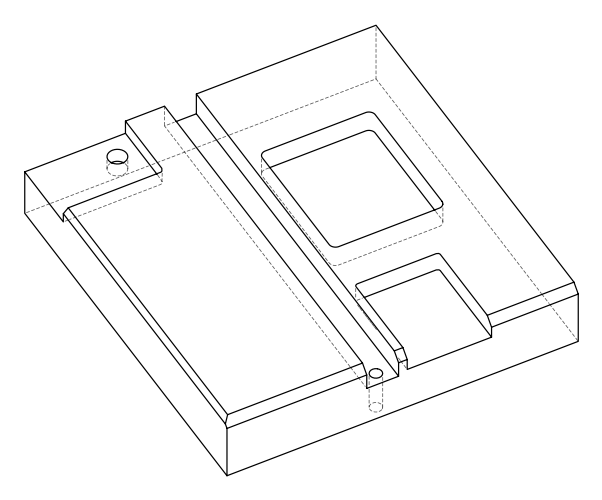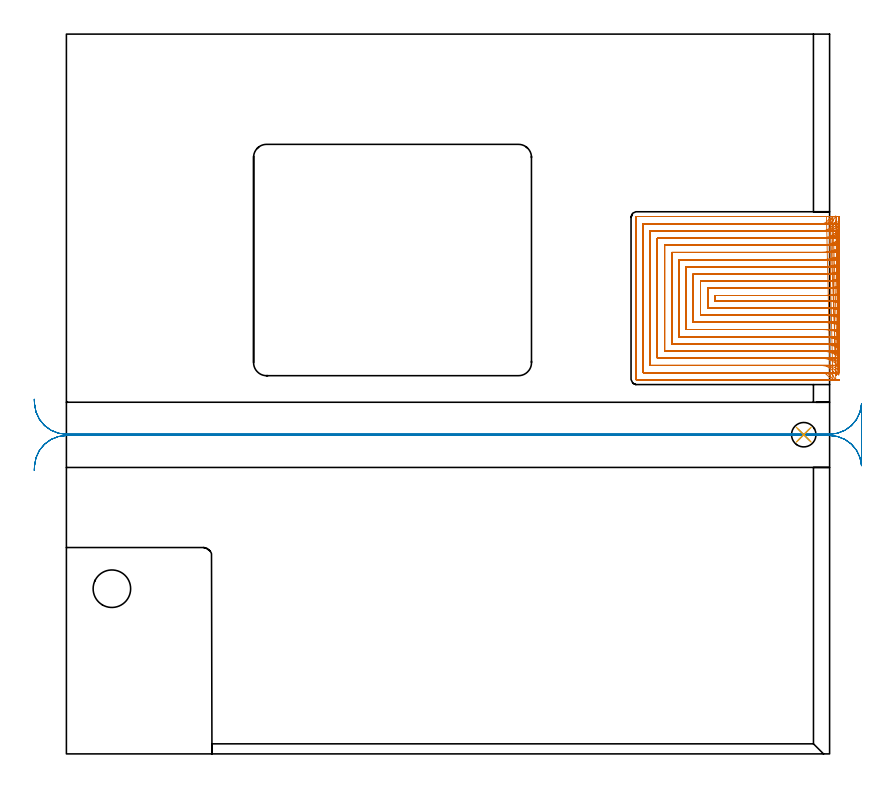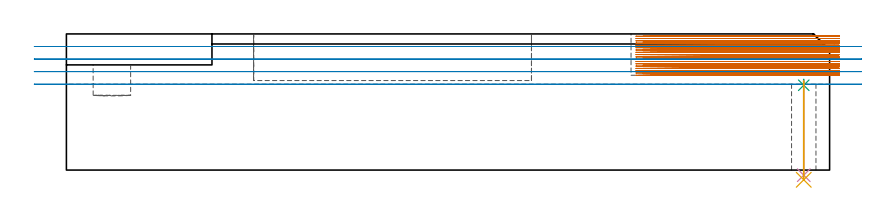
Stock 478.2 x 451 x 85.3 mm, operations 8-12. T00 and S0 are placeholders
(PLAN: 12 operations, 8 tool changes, 249.8 min)
(1 INDEXABLE_INSERT_DRILL_BLIND_HOLE_FROM_SOLID | STEP1POCKET | NXT0302_018 | 0.09 min | 16725 mm3)
(2 AREA_MILL | FG_CHAMFER_SURFACE | UGT0205_001 | 5.9 min | 9460 mm3)
(3 AREA_MILL_1 | FG_CHAMFER_SURFACE_1 | UGT0205_001 | 0.56 min | 1171 mm3)
(4 AREA_MILL_2 | FG_CHAMFER_SURFACE_2 | UGT0205_001 | 9.29 min | 7597 mm3)
(5 AREA_MILL_3 | FG_CHAMFER_SURFACE_3 | UGT0205_001 | 3.78 min | 5981 mm3)
(6 MILL_CORNER_NOTCH_RECTANGULAR | CORNER_NOTCH_RECTANGULAR | NXT0201_013 | Follow Part, ap 2.5, ae 75% | 31.2 min | 220164 mm3)
(7 MILL_RECTANGULAR_POCKET | POCKET_RECTANGULAR_STRAIGHT | UGT0201_008 | Follow Part, ap 4, ae 75% | 33.91 min | 735135 mm3)
(8 MILL_SLOT | SLOT_PARTIAL_RECTANGULAR | NXT0201_008 | Follow Part, ap 1.5, ae 75% | 155.47 min | 348191 mm3)
(9 MILL_RECTANGULAR_SLOT | SLOT_RECTANGULAR | UGT0201_019 | Follow Part, ap 10, ae 75% | 9.04 min | 614201 mm3)
(10 SPOT_DRILL | STEP1HOLE | NXT0321_9005460120000 | 0.04 min | 45 mm3)
(11 DRILL_THROUGH_HOLE_INTO_CENTER | STEP1HOLE | NXT0301_065 | 0.24 min | 3762 mm3)
(12 DRILL_TO_ENLARGE_THROUGH_HOLE | STEP1HOLE | UGT0301_283 | 0.26 min | 5948 mm3)
(TOOL NXT0302_018 | Index. Insert Drill 23.5mm [880-D2350L25-03] | D23.5 PA176 FL71 Z2)
(TOOL UGT0205_001 | Chamfer Mill 20 x 3 x 45 deg. | D20 FL50 Z2)
(TOOL NXT0201_013 | ENDMILL 10mm | D10 FL30 Z4)
(TOOL UGT0201_008 | End Mill 16 mm | D16 FL32 Z4)
(TOOL NXT0201_008 | ENDMILL 6mm [2P460-0600-NA 1630] | D6 FL26 Z6)
(TOOL UGT0201_019 | End mill 40 mm | D40 FL63 Z6)
(TOOL NXT0321_9005460120000 | NC Spot Drill, 142deg, 12mm, Carbide, Uncoated | D12 PA142 FL30 Z2)
(TOOL NXT0301_065 | Carbide Drill 9.4mm [860.1-0940-075A1-MM 2214] | D9.4 PA140 FL98 Z2)
(TOOL UGT0301_283 | Twist Drill 15.3 mm | D15.3 PA118 FL120 Z2)
(OP 8 MILL_SLOT)
G17 G21 G94 G90
T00 M6
G54
G17 G0 G90 X484.161 Y288.33 S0 M3
G43 Z95.3 H1
Z83.861
G94 G1 X481.2 Y287.847 F250.
G2 X473.223 Y287.2 R49.5 F500.
G1 X406.3
Y283.9
X473.232
G2 X481.2 Y283.254 R49.5
G1 X484.161 Y282.772 F250.
X484.152 Y292.944
X481.2 Y292.413
G2 X473.223 Y291.7 R45. F500.
G1 X401.8
Y279.4
X473.232
G2 X481.2 Y278.689 R45.
G1 X484.153 Y278.158 F250.
X484.141 Y297.584
X481.2 Y296.993
G2 X473.223 Y296.2 R40.5 F500.
G1 X397.3
Y274.9
X473.232
G2 X481.2 Y274.108 R40.5
G1 X484.141 Y273.518 F250.
X484.125 Y302.26
X481.2 Y301.595
G2 X473.223 Y300.7 R36. F500.
G1 X392.8
Y270.4
X473.232
G2 X481.2 Y269.507 R36.
G1 X484.126 Y268.843 F250.
X484.102 Y306.986
X481.2 Y306.227
G2 X473.223 Y305.2 R31.5 F500.
G1 X388.3
Y265.9
X473.232
G2 X481.2 Y264.876 R31.5
G1 X484.102 Y264.117 F250.
X484.066 Y311.791
X481.2 Y310.905
G2 X473.223 Y309.7 R27. F500.
G1 X383.8
Y261.4
X473.232
G2 X481.2 Y260.197 R27.
G1 X484.066 Y259.312 F250.
X484.005 Y316.725
X481.2 Y315.661
G2 X473.223 Y314.2 R22.5 F500.
G1 X379.3
Y256.9
X473.232
G2 X481.2 Y255.442 R22.5
G1 X484.006 Y254.379 F250.
X483.889 Y321.893
X481.2 Y320.564
G2 X473.223 Y318.7 R18. F500.
G1 X374.8
Y252.4
X473.232
G2 X481.2 Y250.54 R18.
G1 X483.89 Y249.212 F250.
X483.62 Y327.581
X481.2 Y325.809
G2 X473.223 Y323.2 R13.5 F500.
G1 X370.3
Y247.9
X473.232
G2 X481.2 Y245.298 R13.5
G1 X483.622 Y243.527 F250.
X482.327 Y334.031
X480.616 Y331.566
G2 X473.223 Y327.7 R9. F500.
G1 X365.8
Y243.4
X473.232
G2 X480.621 Y239.538 R9.
G1 X482.334 Y237.075 F250.
X478.528 Y335.649 F500.
X476.411 Y333.524 F250.
G2 X473.223 Y332.2 R4.5 F500.
G1 X361.3
Y238.9
X473.232
G2 X476.404 Y237.592 R4.5
G1 X478.532 Y235.477 F250.
X476.223 Y336.7 F500.
X473.223 F250.
X357.2 F500.
G3 X356.8 Y336.3 R0.4
G1 Y234.8
G3 X357.2 Y234.4 R0.4
G1 X473.232
X476.232 F250.
G0 Z95.3
X484.175 Y287.996
Z82.422
G1 X481.2 Y287.61
G2 X474.84 Y287.2 R49.5 F500.
G1 X406.3
Y283.9
X474.839
G2 X481.2 Y283.49 R49.5
G1 X484.175 Y283.104 F250.
X484.17 Y292.576
X481.2 Y292.152
G2 X474.84 Y291.7 R45. F500.
G1 X401.8
Y279.4
X474.839
G2 X481.2 Y278.948 R45.
G1 X484.17 Y278.524 F250.
X484.163 Y297.174
X481.2 Y296.702
G2 X474.84 Y296.2 R40.5 F500.
G1 X397.3
Y274.9
X474.839
G2 X481.2 Y274.397 R40.5
G1 X484.163 Y273.926 F250.
X484.153 Y301.796
X481.2 Y301.266
G2 X474.84 Y300.7 R36. F500.
G1 X392.8
Y270.4
X474.839
G2 X481.2 Y269.834 R36.
G1 X484.153 Y269.304 F250.
X484.138 Y306.454
X481.2 Y305.849
G2 X474.84 Y305.2 R31.5 F500.
G1 X388.3
Y265.9
X474.839
G2 X481.2 Y265.251 R31.5
G1 X484.138 Y264.645 F250.
X484.116 Y311.166
X481.2 Y310.46
G2 X474.84 Y309.7 R27. F500.
G1 X383.8
Y261.4
X474.839
G2 X481.2 Y260.64 R27.
G1 X484.116 Y259.933 F250.
X484.078 Y315.965
X481.2 Y315.117
G2 X474.84 Y314.2 R22.5 F500.
G1 X379.3
Y256.9
X474.839
G2 X481.2 Y255.982 R22.5
G1 X484.078 Y255.134 F250.
X484.006 Y320.921
X481.2 Y319.861
G2 X474.84 Y318.7 R18. F500.
G1 X374.8
Y252.4
X474.839
G2 X481.2 Y251.239 R18.
G1 X484.006 Y250.179 F250.
X483.846 Y326.205
X481.2 Y324.792
G2 X474.84 Y323.2 R13.5 F500.
G1 X370.3
Y247.9
X474.839
G2 X481.2 Y246.308 R13.5
G1 X483.846 Y244.894 F250.
X483.323 Y332.452
X481.2 Y330.332
G2 X474.84 Y327.7 R9. F500.
G1 X365.8
Y243.4
X474.839
G2 X481.2 Y240.767 R9.
G1 X483.322 Y238.647 F250.
X480.247 Y336.553 F500.
X478.515 Y334.103 F250.
G2 X474.84 Y332.2 R4.5 F500.
G1 X361.3
Y238.9
X474.839
G2 X478.515 Y236.996 R4.5
G1 X480.246 Y234.545 F250.
X477.84 Y336.7 F500.
X474.84 F250.
X357.2 F500.
G3 X356.8 Y336.3 R0.4
G1 Y234.8
G3 X357.2 Y234.4 R0.4
G1 X474.839
X477.839 F250.
G0 Z95.3
X484.187 Y287.684
Z80.983
G1 X481.2 Y287.409
G2 X476.661 Y287.2 R49.5 F500.
G1 X406.3
Y283.9
X476.664
G2 X481.2 Y283.692 R49.5
G1 X484.187 Y283.417 F250.
X484.185 Y292.232
X481.2 Y291.93
G2 X476.661 Y291.7 R45. F500.
G1 X401.8
Y279.4
X476.664
G2 X481.2 Y279.171 R45.
G1 X484.185 Y278.868 F250.
X484.181 Y296.791
X481.2 Y296.455
G2 X476.661 Y296.2 R40.5 F500.
G1 X397.3
Y274.9
X476.664
G2 X481.2 Y274.645 R40.5
G1 X484.181 Y274.309 F250.
X484.176 Y301.366
X481.2 Y300.987
G2 X476.661 Y300.7 R36. F500.
G1 X392.8
Y270.4
X476.664
G2 X481.2 Y270.113 R36.
G1 X484.176 Y269.735 F250.
X484.169 Y305.961
X481.2 Y305.529
G2 X476.661 Y305.2 R31.5 F500.
G1 X388.3
Y265.9
X476.664
G2 X481.2 Y265.572 R31.5
G1 X484.169 Y265.14 F250.
X484.157 Y310.589
X481.2 Y310.084
G2 X476.661 Y309.7 R27. F500.
G1 X383.8
Y261.4
X476.664
G2 X481.2 Y261.016 R27.
G1 X484.157 Y260.512 F250.
X484.138 Y315.268
X481.2 Y314.663
G2 X476.661 Y314.2 R22.5 F500.
G1 X379.3
Y256.9
X476.664
G2 X481.2 Y256.438 R22.5
G1 X484.138 Y255.833 F250.
X484.103 Y320.038
X481.2 Y319.282
G2 X476.661 Y318.7 R18. F500.
G1 X374.8
Y252.4
X476.664
G2 X481.2 Y251.819 R18.
G1 X484.103 Y251.063 F250.
X484.025 Y324.995
X481.2 Y323.986
G2 X476.661 Y323.2 R13.5 F500.
G1 X370.3
Y247.9
X476.664
G2 X481.2 Y247.115 R13.5
G1 X484.026 Y246.107 F250.
X483.79 Y330.442
X481.2 Y328.929
G2 X476.661 Y327.7 R9. F500.
G1 X365.8
Y243.4
X476.664
G2 X481.2 Y242.173 R9.
G1 X483.791 Y240.662 F250.
X482.061 Y337.004
X480.539 Y334.418
G2 X476.661 Y332.2 R4.5 F500.
G1 X361.3
Y238.9
X476.664
G2 X480.542 Y236.682 R4.5
G1 X482.064 Y234.097 F250.
X479.661 Y336.7 F500.
X476.661 F250.
X357.2 F500.
G3 X356.8 Y336.3 R0.4
G1 Y234.8
G3 X357.2 Y234.4 R0.4
G1 X476.664
X479.664 F250.
G0 Z95.3
X484.198 Y287.331
Z79.544
G1 X481.2 Y287.229
G2 X479.512 Y287.2 R49.5 F500.
G1 X406.3
Y283.9
X479.508
G2 X481.2 Y283.871 R49.5
G1 X484.198 Y283.769 F250.
Y291.844
X481.2 Y291.732
G2 X479.512 Y291.7 R45. F500.
G1 X401.8
Y279.4
X479.508
G2 X481.2 Y279.368 R45.
G1 X484.198 Y279.255 F250.
X484.197 Y296.36
X481.2 Y296.235
G2 X479.512 Y296.2 R40.5 F500.
G1 X397.3
Y274.9
X479.508
G2 X481.2 Y274.865 R40.5
G1 X484.197 Y274.739 F250.
Y300.88
X481.2 Y300.74
G2 X479.512 Y300.7 R36. F500.
G1 X392.8
Y270.4
X479.508
G2 X481.2 Y270.36 R36.
G1 X484.197 Y270.219 F250.
X484.196 Y305.406
X481.2 Y305.245
G2 X479.512 Y305.2 R31.5 F500.
G1 X388.3
Y265.9
X479.508
G2 X481.2 Y265.855 R31.5
G1 X484.196 Y265.693 F250.
X484.194 Y309.94
X481.2 Y309.753
G2 X479.512 Y309.7 R27. F500.
G1 X383.8
Y261.4
X479.508
G2 X481.2 Y261.347 R27.
G1 X484.194 Y261.159 F250.
X484.192 Y314.488
X481.2 Y314.263
G2 X479.512 Y314.2 R22.5 F500.
G1 X379.3
Y256.9
X479.508
G2 X481.2 Y256.836 R22.5
G1 X484.191 Y256.611 F250.
X484.187 Y319.061
X481.2 Y318.779
G2 X479.512 Y318.7 R18. F500.
G1 X374.8
Y252.4
X479.508
G2 X481.2 Y252.32 R18.
G1 X484.187 Y252.038 F250.
X484.176 Y323.681
X481.2 Y323.306
G2 X479.512 Y323.2 R13.5 F500.
G1 X370.3
Y247.9
X479.508
G2 X481.2 Y247.794 R13.5
G1 X484.176 Y247.417 F250.
X484.147 Y328.422
X481.2 Y327.86
G2 X479.512 Y327.7 R9. F500.
G1 X365.8
Y243.4
X479.508
G2 X481.2 Y243.239 R9.
G1 X484.146 Y242.675 F250.
X483.981 Y333.654
X481.2 Y332.528
G2 X479.512 Y332.2 R4.5 F500.
G1 X361.3
Y238.9
X479.508
G2 X481.2 Y238.57 R4.5
G1 X483.98 Y237.441 F250.
X482.512 Y336.7
X479.512
X357.2 F500.
G3 X356.8 Y336.3 R0.4
G1 Y234.8
G3 X357.2 Y234.4 R0.4
G1 X479.508
X482.508 F250.
G0 X484.2 Y287.215 Z78.105
G1 X481.2 Y287.201
X480.964 Y287.2 F500.
X406.3
Y283.9
X480.953
X481.2 Y283.899
X484.2 Y283.884 F250.
Y291.716
X481.2 Y291.701
X480.964 Y291.7 F500.
X401.8
Y279.4
X480.953
X481.2 Y279.399
X484.2 Y279.383 F250.
Y296.218
X481.2 Y296.201
X480.964 Y296.2 F500.
X397.3
Y274.9
X480.953
X481.2 Y274.899
X484.2 Y274.881 F250.
Y300.72
X481.2 Y300.701
X480.964 Y300.7 F500.
X392.8
Y270.4
X480.953
X481.2 Y270.399
X484.2 Y270.379 F250.
Y305.223
X481.2 Y305.201
X480.964 Y305.2 F500.
X388.3
Y265.9
X480.953
X481.2 Y265.899
X484.2 Y265.876 F250.
Y309.727
X481.2 Y309.701
G2 X480.964 Y309.7 R27. F500.
G1 X383.8
Y261.4
X480.953
G2 X481.2 Y261.399 R27.
G1 X484.2 Y261.371 F250.
Y314.233
X481.2 Y314.201
G2 X480.964 Y314.2 R22.5 F500.
G1 X379.3
Y256.9
X480.953
G2 X481.2 Y256.899 R22.5
G1 X484.2 Y256.866 F250.
Y318.741
X481.2 Y318.702
G2 X480.964 Y318.7 R18. F500.
G1 X374.8
Y252.4
X480.953
G2 X481.2 Y252.398 R18.
G1 X484.2 Y252.357 F250.
Y323.254
X481.2 Y323.202
G2 X480.964 Y323.2 R13.5 F500.
G1 X370.3
Y247.9
X480.953
G2 X481.2 Y247.898 R13.5
G1 X484.199 Y247.843 F250.
Y327.782
X481.2 Y327.703
G2 X480.964 Y327.7 R9. F500.
G1 X365.8
Y243.4
X480.953
G2 X481.2 Y243.397 R9.
G1 X484.199 Y243.314 F250.
X484.196 Y332.363
X481.2 Y332.206
G2 X480.964 Y332.2 R4.5 F500.
G1 X361.3
Y238.9
X480.953
G2 X481.2 Y238.893 R4.5
G1 X484.195 Y238.729 F250.
X483.964 Y336.7
X480.964
X357.2 F500.
G3 X356.8 Y336.3 R0.4
G1 Y234.8
G3 X357.2 Y234.4 R0.4
G1 X480.953
X483.953 F250.
G0 X484.2 Y287.2 Z76.667
G1 X481.2
X406.3 F500.
Y283.9
X481.2
X484.2 F250.
Y291.7
X481.2
X401.8 F500.
Y279.4
X481.2
X484.2 F250.
Y296.2
X481.2
X397.3 F500.
Y274.9
X481.2
X484.2 F250.
Y300.7
X481.2
X392.8 F500.
Y270.4
X481.2
X484.2 F250.
Y305.2
X481.2
X388.3 F500.
Y265.9
X481.2
X484.2 F250.
Y309.7
X481.2
X383.8 F500.
Y261.4
X481.2
X484.2 F250.
Y314.2
X481.2
X379.3 F500.
Y256.9
X481.2
X484.2 F250.
Y318.7
X481.2
X374.8 F500.
Y252.4
X481.2
X484.2 F250.
Y323.2
X481.2
X370.3 F500.
Y247.9
X481.2
X484.2 F250.
Y327.7
X481.2
X365.8 F500.
Y243.4
X481.2
X484.2 F250.
Y332.2
X481.2
X361.3 F500.
Y238.9
X481.2
X484.2 F250.
Y336.7
X481.2
X357.2 F500.
G3 X356.8 Y336.3 R0.4
G1 Y234.8
G3 X357.2 Y234.4 R0.4
G1 X481.2
X484.2 F250.
G0 Y287.2 Z75.228
G1 X481.2
X406.3 F500.
Y283.9
X481.2
X484.2 F250.
Y291.7
X481.2
X401.8 F500.
Y279.4
X481.2
X484.2 F250.
Y296.2
X481.2
X397.3 F500.
Y274.9
X481.2
X484.2 F250.
Y300.7
X481.2
X392.8 F500.
Y270.4
X481.2
X484.2 F250.
Y305.2
X481.2
X388.3 F500.
Y265.9
X481.2
X484.2 F250.
Y309.7
X481.2
X383.8 F500.
Y261.4
X481.2
X484.2 F250.
Y314.2
X481.2
X379.3 F500.
Y256.9
X481.2
X484.2 F250.
Y318.7
X481.2
X374.8 F500.
Y252.4
X481.2
X484.2 F250.
Y323.2
X481.2
X370.3 F500.
Y247.9
X481.2
X484.2 F250.
Y327.7
X481.2
X365.8 F500.
Y243.4
X481.2
X484.2 F250.
Y332.2
X481.2
X361.3 F500.
Y238.9
X481.2
X484.2 F250.
Y336.7
X481.2
X357.2 F500.
G3 X356.8 Y336.3 R0.4
G1 Y234.8
G3 X357.2 Y234.4 R0.4
G1 X481.2
X484.2 F250.
G0 Y287.2 Z73.789
G1 X481.2
X406.3 F500.
Y283.9
X481.2
X484.2 F250.
Y291.7
X481.2
X401.8 F500.
Y279.4
X481.2
X484.2 F250.
Y296.2
X481.2
X397.3 F500.
Y274.9
X481.2
X484.2 F250.
Y300.7
X481.2
X392.8 F500.
Y270.4
X481.2
X484.2 F250.
Y305.2
X481.2
X388.3 F500.
Y265.9
X481.2
X484.2 F250.
Y309.7
X481.2
X383.8 F500.
Y261.4
X481.2
X484.2 F250.
Y314.2
X481.2
X379.3 F500.
Y256.9
X481.2
X484.2 F250.
Y318.7
X481.2
X374.8 F500.
Y252.4
X481.2
X484.2 F250.
Y323.2
X481.2
X370.3 F500.
Y247.9
X481.2
X484.2 F250.
Y327.7
X481.2
X365.8 F500.
Y243.4
X481.2
X484.2 F250.
Y332.2
X481.2
X361.3 F500.
Y238.9
X481.2
X484.2 F250.
Y336.7
X481.2
X357.2 F500.
G3 X356.8 Y336.3 R0.4
G1 Y234.8
G3 X357.2 Y234.4 R0.4
G1 X481.2
X484.2 F250.
G0 Y287.2 Z72.35
G1 X481.2
X406.3 F500.
Y283.9
X481.2
X484.2 F250.
Y291.7
X481.2
X401.8 F500.
Y279.4
X481.2
X484.2 F250.
Y296.2
X481.2
X397.3 F500.
Y274.9
X481.2
X484.2 F250.
Y300.7
X481.2
X392.8 F500.
Y270.4
X481.2
X484.2 F250.
Y305.2
X481.2
X388.3 F500.
Y265.9
X481.2
X484.2 F250.
Y309.7
X481.2
X383.8 F500.
Y261.4
X481.2
X484.2 F250.
Y314.2
X481.2
X379.3 F500.
Y256.9
X481.2
X484.2 F250.
Y318.7
X481.2
X374.8 F500.
Y252.4
X481.2
X484.2 F250.
Y323.2
X481.2
X370.3 F500.
Y247.9
X481.2
X484.2 F250.
Y327.7
X481.2
X365.8 F500.
Y243.4
X481.2
X484.2 F250.
Y332.2
X481.2
X361.3 F500.
Y238.9
X481.2
X484.2 F250.
Y336.7
X481.2
X357.2 F500.
G3 X356.8 Y336.3 R0.4
G1 Y234.8
G3 X357.2 Y234.4 R0.4
G1 X481.2
X484.2 F250.
G0 Y287.2 Z70.911
G1 X481.2
X406.3 F500.
Y283.9
X481.2
X484.2 F250.
Y291.7
X481.2
X401.8 F500.
Y279.4
X481.2
X484.2 F250.
Y296.2
X481.2
X397.3 F500.
Y274.9
X481.2
X484.2 F250.
Y300.7
X481.2
X392.8 F500.
Y270.4
X481.2
X484.2 F250.
Y305.2
X481.2
X388.3 F500.
Y265.9
X481.2
X484.2 F250.
Y309.7
X481.2
X383.8 F500.
Y261.4
X481.2
X484.2 F250.
Y314.2
X481.2
X379.3 F500.
Y256.9
X481.2
X484.2 F250.
Y318.7
X481.2
X374.8 F500.
Y252.4
X481.2
X484.2 F250.
Y323.2
X481.2
X370.3 F500.
Y247.9
X481.2
X484.2 F250.
Y327.7
X481.2
X365.8 F500.
Y243.4
X481.2
X484.2 F250.
Y332.2
X481.2
X361.3 F500.
Y238.9
X481.2
X484.2 F250.
Y336.7
X481.2
X357.2 F500.
G3 X356.8 Y336.3 R0.4
G1 Y234.8
G3 X357.2 Y234.4 R0.4
G1 X481.2
X484.2 F250.
G0 Y287.2 Z69.472
G1 X481.2
X406.3 F500.
Y283.9
X481.2
X484.2 F250.
Y291.7
X481.2
X401.8 F500.
Y279.4
X481.2
X484.2 F250.
Y296.2
X481.2
X397.3 F500.
Y274.9
X481.2
X484.2 F250.
Y300.7
X481.2
X392.8 F500.
Y270.4
X481.2
X484.2 F250.
Y305.2
X481.2
X388.3 F500.
Y265.9
X481.2
X484.2 F250.
Y309.7
X481.2
X383.8 F500.
Y261.4
X481.2
X484.2 F250.
Y314.2
X481.2
X379.3 F500.
Y256.9
X481.2
X484.2 F250.
Y318.7
X481.2
X374.8 F500.
Y252.4
X481.2
X484.2 F250.
Y323.2
X481.2
X370.3 F500.
Y247.9
X481.2
X484.2 F250.
Y327.7
X481.2
X365.8 F500.
Y243.4
X481.2
X484.2 F250.
Y332.2
X481.2
X361.3 F500.
Y238.9
X481.2
X484.2 F250.
Y336.7
X481.2
X357.2 F500.
G3 X356.8 Y336.3 R0.4
G1 Y234.8
G3 X357.2 Y234.4 R0.4
G1 X481.2
X484.2 F250.
G0 Y287.2 Z68.033
G1 X481.2
X406.3 F500.
Y283.9
X481.2
X484.2 F250.
Y291.7
X481.2
X401.8 F500.
Y279.4
X481.2
X484.2 F250.
Y296.2
X481.2
X397.3 F500.
Y274.9
X481.2
X484.2 F250.
Y300.7
X481.2
X392.8 F500.
Y270.4
X481.2
X484.2 F250.
Y305.2
X481.2
X388.3 F500.
Y265.9
X481.2
X484.2 F250.
Y309.7
X481.2
X383.8 F500.
Y261.4
X481.2
X484.2 F250.
Y314.2
X481.2
X379.3 F500.
Y256.9
X481.2
X484.2 F250.
Y318.7
X481.2
X374.8 F500.
Y252.4
X481.2
X484.2 F250.
Y323.2
X481.2
X370.3 F500.
Y247.9
X481.2
X484.2 F250.
Y327.7
X481.2
X365.8 F500.
Y243.4
X481.2
X484.2 F250.
Y332.2
X481.2
X361.3 F500.
Y238.9
X481.2
X484.2 F250.
Y336.7
X481.2
X357.2 F500.
G3 X356.8 Y336.3 R0.4
G1 Y234.8
G3 X357.2 Y234.4 R0.4
G1 X481.2
X484.2 F250.
G0 Y287.2 Z66.594
G1 X481.2
X406.3 F500.
Y283.9
X481.2
X484.2 F250.
Y291.7
X481.2
X401.8 F500.
Y279.4
X481.2
X484.2 F250.
Y296.2
X481.2
X397.3 F500.
Y274.9
X481.2
X484.2 F250.
Y300.7
X481.2
X392.8 F500.
Y270.4
X481.2
X484.2 F250.
Y305.2
X481.2
X388.3 F500.
Y265.9
X481.2
X484.2 F250.
Y309.7
X481.2
X383.8 F500.
Y261.4
X481.2
X484.2 F250.
Y314.2
X481.2
X379.3 F500.
Y256.9
X481.2
X484.2 F250.
Y318.7
X481.2
X374.8 F500.
Y252.4
X481.2
X484.2 F250.
Y323.2
X481.2
X370.3 F500.
Y247.9
X481.2
X484.2 F250.
Y327.7
X481.2
X365.8 F500.
Y243.4
X481.2
X484.2 F250.
Y332.2
X481.2
X361.3 F500.
Y238.9
X481.2
X484.2 F250.
Y336.7
X481.2
X357.2 F500.
G3 X356.8 Y336.3 R0.4
G1 Y234.8
G3 X357.2 Y234.4 R0.4
G1 X481.2
X484.2 F250.
G0 Y287.2 Z65.156
G1 X481.2
X406.3 F500.
Y283.9
X481.2
X484.2 F250.
Y291.7
X481.2
X401.8 F500.
Y279.4
X481.2
X484.2 F250.
Y296.2
X481.2
X397.3 F500.
Y274.9
X481.2
X484.2 F250.
Y300.7
X481.2
X392.8 F500.
Y270.4
X481.2
X484.2 F250.
Y305.2
X481.2
X388.3 F500.
Y265.9
X481.2
X484.2 F250.
Y309.7
X481.2
X383.8 F500.
Y261.4
X481.2
X484.2 F250.
Y314.2
X481.2
X379.3 F500.
Y256.9
X481.2
X484.2 F250.
Y318.7
X481.2
X374.8 F500.
Y252.4
X481.2
X484.2 F250.
Y323.2
X481.2
X370.3 F500.
Y247.9
X481.2
X484.2 F250.
Y327.7
X481.2
X365.8 F500.
Y243.4
X481.2
X484.2 F250.
Y332.2
X481.2
X361.3 F500.
Y238.9
X481.2
X484.2 F250.
Y336.7
X481.2
X357.2 F500.
G3 X356.8 Y336.3 R0.4
G1 Y234.8
G3 X357.2 Y234.4 R0.4
G1 X481.2
X484.2 F250.
G0 Y287.2 Z63.717
G1 X481.2
X406.3 F500.
Y283.9
X481.2
X484.2 F250.
Y291.7
X481.2
X401.8 F500.
Y279.4
X481.2
X484.2 F250.
Y296.2
X481.2
X397.3 F500.
Y274.9
X481.2
X484.2 F250.
Y300.7
X481.2
X392.8 F500.
Y270.4
X481.2
X484.2 F250.
Y305.2
X481.2
X388.3 F500.
Y265.9
X481.2
X484.2 F250.
Y309.7
X481.2
X383.8 F500.
Y261.4
X481.2
X484.2 F250.
Y314.2
X481.2
X379.3 F500.
Y256.9
X481.2
X484.2 F250.
Y318.7
X481.2
X374.8 F500.
Y252.4
X481.2
X484.2 F250.
Y323.2
X481.2
X370.3 F500.
Y247.9
X481.2
X484.2 F250.
Y327.7
X481.2
X365.8 F500.
Y243.4
X481.2
X484.2 F250.
Y332.2
X481.2
X361.3 F500.
Y238.9
X481.2
X484.2 F250.
Y336.7
X481.2
X357.2 F500.
G3 X356.8 Y336.3 R0.4
G1 Y234.8
G3 X357.2 Y234.4 R0.4
G1 X481.2
X484.2 F250.
G0 Y287.2 Z62.278
G1 X481.2
X406.3 F500.
Y283.9
X481.2
X484.2 F250.
Y291.7
X481.2
X401.8 F500.
Y279.4
X481.2
X484.2 F250.
Y296.2
X481.2
X397.3 F500.
Y274.9
X481.2
X484.2 F250.
Y300.7
X481.2
X392.8 F500.
Y270.4
X481.2
X484.2 F250.
Y305.2
X481.2
X388.3 F500.
Y265.9
X481.2
X484.2 F250.
Y309.7
X481.2
X383.8 F500.
Y261.4
X481.2
X484.2 F250.
Y314.2
X481.2
X379.3 F500.
Y256.9
X481.2
X484.2 F250.
Y318.7
X481.2
X374.8 F500.
Y252.4
X481.2
X484.2 F250.
Y323.2
X481.2
X370.3 F500.
Y247.9
X481.2
X484.2 F250.
Y327.7
X481.2
X365.8 F500.
Y243.4
X481.2
X484.2 F250.
Y332.2
X481.2
X361.3 F500.
Y238.9
X481.2
X484.2 F250.
Y336.7
X481.2
X357.2 F500.
G3 X356.8 Y336.3 R0.4
G1 Y234.8
G3 X357.2 Y234.4 R0.4
G1 X481.2
X484.2 F250.
G0 Y287.2 Z60.839
G1 X481.2
X406.3 F500.
Y283.9
X481.2
X484.2 F250.
Y291.7
X481.2
X401.8 F500.
Y279.4
X481.2
X484.2 F250.
Y296.2
X481.2
X397.3 F500.
Y274.9
X481.2
X484.2 F250.
Y300.7
X481.2
X392.8 F500.
Y270.4
X481.2
X484.2 F250.
Y305.2
X481.2
X388.3 F500.
Y265.9
X481.2
X484.2 F250.
Y309.7
X481.2
X383.8 F500.
Y261.4
X481.2
X484.2 F250.
Y314.2
X481.2
X379.3 F500.
Y256.9
X481.2
X484.2 F250.
Y318.7
X481.2
X374.8 F500.
Y252.4
X481.2
X484.2 F250.
Y323.2
X481.2
X370.3 F500.
Y247.9
X481.2
X484.2 F250.
Y327.7
X481.2
X365.8 F500.
Y243.4
X481.2
X484.2 F250.
Y332.2
X481.2
X361.3 F500.
Y238.9
X481.2
X484.2 F250.
Y336.7
X481.2
X357.2 F500.
G3 X356.8 Y336.3 R0.4
G1 Y234.8
G3 X357.2 Y234.4 R0.4
G1 X481.2
X484.2 F250.
G0 Y287.2 Z59.4
G1 X481.2
X406.3 F500.
Y283.9
X481.2
X484.2 F250.
Y291.7
X481.2
X401.8 F500.
Y279.4
X481.2
X484.2 F250.
Y296.2
X481.2
X397.3 F500.
Y274.9
X481.2
X484.2 F250.
Y300.7
X481.2
X392.8 F500.
Y270.4
X481.2
X484.2 F250.
Y305.2
X481.2
X388.3 F500.
Y265.9
X481.2
X484.2 F250.
Y309.7
X481.2
X383.8 F500.
Y261.4
X481.2
X484.2 F250.
Y314.2
X481.2
X379.3 F500.
Y256.9
X481.2
X484.2 F250.
Y318.7
X481.2
X374.8 F500.
Y252.4
X481.2
X484.2 F250.
Y323.2
X481.2
X370.3 F500.
Y247.9
X481.2
X484.2 F250.
Y327.7
X481.2
X365.8 F500.
Y243.4
X481.2
X484.2 F250.
Y332.2
X481.2
X361.3 F500.
Y238.9
X481.2
X484.2 F250.
Y336.7
X481.2
X357.2 F500.
G3 X356.8 Y336.3 R0.4
G1 Y234.8
G3 X357.2 Y234.4 R0.4
G1 X481.2
X484.2 F250.
G0 Z95.3
M5
M2
(OP 9 MILL_RECTANGULAR_SLOT)
G17 G21 G94 G90
T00 M6
G54
G17 G0 G90 X-20.134 Y177.6 S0 M3
G43 Z95.3 H0
Z77.425
G94 G1 X-19.97 Y180.595 F250.
G2 X0. Y199.5 R20. F500.
G1 X478.2
G2 X498.109 Y181.404 R20.
G1 X498.139 Y181.402
G3 X498.2 Y182.961 R20.
G1 Y216.801
G3 X498.137 Y218.381 R20.
G1 X498.108 Y218.379
G2 X478.2 Y200.3 R20.
G1 X0.
G2 X-19.97 Y219.205 R20.
G1 X-20.134 Y222.2 F250.
G0 Y177.6 Z69.55
G1 X-19.97 Y180.595
G2 X0. Y199.5 R20. F500.
G1 X478.2
G2 X498.17 Y180.595 R20.
G1 X498.2
Y219.205
X498.17
G2 X478.2 Y200.3 R20.
G1 X0.
G2 X-19.97 Y219.205 R20.
G1 X-20.134 Y222.2 F250.
G0 Y177.6 Z61.675
G1 X-19.97 Y180.595
G2 X0. Y199.5 R20. F500.
G1 X478.2
G2 X498.17 Y180.595 R20.
G1 X498.2
Y219.205
X498.17
G2 X478.2 Y200.3 R20.
G1 X0.
G2 X-19.97 Y219.205 R20.
G1 X-20.134 Y222.2 F250.
G0 Y177.6 Z53.8
G1 X-19.97 Y180.595
G2 X0. Y199.5 R20. F500.
G1 X478.2
G2 X498.17 Y180.595 R20.
G1 X498.2
Y219.205
X498.17
G2 X478.2 Y200.3 R20.
G1 X0.
G2 X-19.97 Y219.205 R20.
G1 X-20.134 Y222.2 F250.
G0 Z95.3
M5
M2
(OP 10 SPOT_DRILL)
G17 G21 G94 G90
T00 M6
G54
G17 G0 G90 X462. Y200. S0 M3
G43 Z95.3 H0
G94 G81 G98 Z53.141 F250. R56.8
G80
M5
M2
(OP 11 DRILL_THROUGH_HOLE_INTO_CENTER)
G17 G21 G94 G90
T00 M6
G54
G17 G0 G90 X462. Y200. S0 M3
G43 Z95.3 H1
G94 G73 G98 Z-3.211 F250. Q8.144 R55.8
G80
M5
M2
(OP 12 DRILL_TO_ENLARGE_THROUGH_HOLE)
G17 G21 G94 G90
T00 M6
G54
G17 G0 G90 X462. Y200. S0 M3
G43 Z95.3 H0
G94 G73 G98 Z-6.097 F250. Q14.974 R55.8
G80
M5
M2
